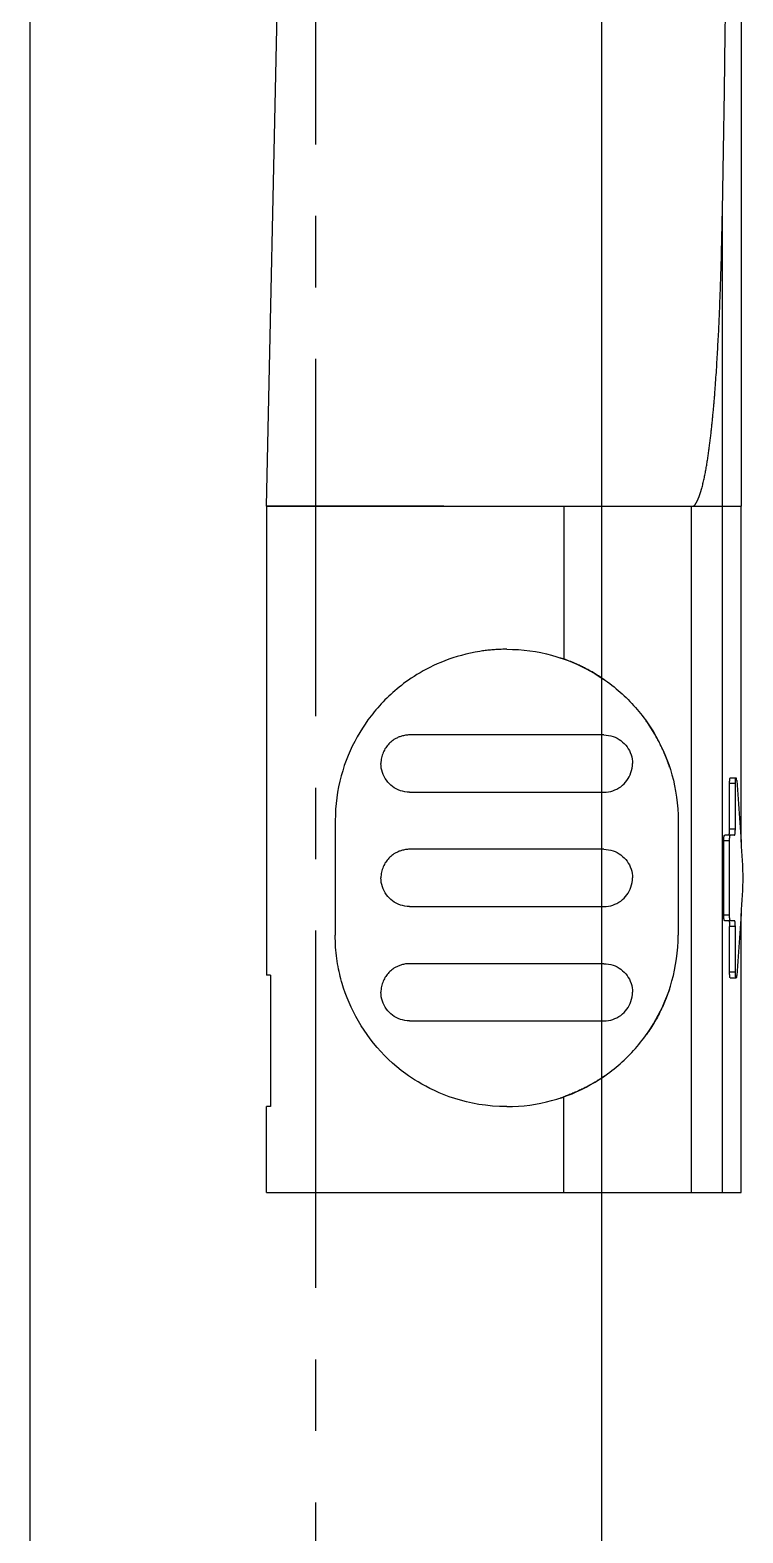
# Model space of a CAD drawing. Header units: inches. Extents: x 0 to 77285, y -118 to 40065.
# Drawn here: x 4543.14 to 4555.61, y 25428.77 to 25455.05 of the extents above; entities that cross this region are included whole.
import ezdxf

# ---------------------------------------------------------------- set-up
doc = ezdxf.new("R2010")
doc.units = ezdxf.units.IN
doc.header["$LTSCALE"] = 5
doc.header["$MEASUREMENT"] = 0
doc.linetypes.add('CENTER', pattern=[2, 1.25, -0.25, 0.25, -0.25])
doc.layers.add('11', color=1, linetype='CENTER')
doc.layers.add('55', color=5, linetype='Continuous')

# ---------------------------------------------------------------- blocks, each defined once
blk = doc.blocks.new('A$Ce3b21f13')
for p, q in [((2390, -42), (60, -42)), ((2390, -52), (60, -52))]:
    blk.add_line(p, q)
at = {"layer": '11'}
blk.add_line((2390, -47), (60, -47), dxfattribs=at)
blk = doc.blocks.new('A$C76fe3149')
for p, q in [((-85.504, -4.361), (-85.504, 3.939)), ((-81.654, 3.839), (-81.654, 3.738)), ((-81.654, 3.839), (-80.854, 3.839)), ((-80.854, 3.839), (-80.854, 3.738)), ((-80.754, 3.825), (-80.754, 3.652)), ((-80.654, 3.737), (-80.654, 3.636)), ((-80.654, 3.737), (-79.354, 3.737)), ((-79.354, 3.737), (-79.354, 3.636)), ((-79.254, 3.825), (-79.254, 3.652)), ((-79.154, 3.839), (-79.154, 3.738)), ((-79.154, 3.839), (-78.354, 3.839)), ((-78.354, 3.839), (-78.354, 3.738)), ((-73.504, 0.839), (-73.504, 3.942)), ((-52.004, 3.942), (-73.504, 3.942)), ((-73.504, 3.609), (-85.504, 3.609)), ((-73.504, 3.612), (-68.336, 3.612)), ((-73.504, 3.064), (-85.504, 3.064)), ((-79.004, 2.839), (-81.004, 2.839)), ((-82.295, 2.547), (-82.296, 2.547)), ((-77.712, 2.547), (-77.713, 2.547)), ((-82.504, -1.861), (-82.504, 1.539)), ((-81.504, 1.539), (-81.504, -1.861)), ((-80.504, -1.861), (-80.504, 1.539)), ((-79.504, 1.539), (-79.504, -1.861)), ((-78.504, -1.861), (-78.504, 1.539)), ((-77.504, 1.539), (-77.504, -1.861)), ((-85.504, 0.839), (-83.833, 0.839)), ((-83.833, 0.839), (-83.833, 0.839)), ((-73.504, 0.839), (-76.176, 0.839)), ((-76.176, 0.839), (-76.176, 0.839)), ((-73.504, -4.361), (-73.504, 0.839)), ((-73.504, -1.262), (-73.504, -4.361)), ((-79.004, -3.161), (-81.004, -3.161)), ((-73.504, -4.361), (-52.004, -3.898)), ((-85.504, -4.361), (-84.004, -4.361)), ((-84.004, -4.293), (-84.004, -4.361)), ((-81.704, -4.293), (-81.704, -4.361)), ((-73.504, -4.361), (-81.704, -4.361))]:
    blk.add_line(p, q)
for points in [[(-80.06, 3.97), (-80.142, 3.966), (-80.225, 3.962), (-80.308, 3.957), (-80.39, 3.953), (-80.473, 3.948), (-80.555, 3.943), (-80.638, 3.938), (-80.72, 3.933), (-80.803, 3.928), (-80.886, 3.922), (-80.968, 3.917), (-81.051, 3.911), (-81.133, 3.905), (-81.215, 3.9), (-81.298, 3.894), (-81.38, 3.887), (-81.463, 3.881), (-81.545, 3.875), (-81.627, 3.868), (-81.71, 3.862)], [(-79.949, 3.97), (-79.953, 3.97), (-79.958, 3.971), (-79.964, 3.971), (-79.969, 3.971), (-79.975, 3.971), (-79.98, 3.971), (-79.986, 3.971), (-79.992, 3.971), (-79.998, 3.971), (-80.004, 3.972), (-80.01, 3.971), (-80.016, 3.971), (-80.022, 3.971), (-80.028, 3.971), (-80.034, 3.971), (-80.039, 3.971), (-80.045, 3.971), (-80.05, 3.971), (-80.055, 3.97), (-80.06, 3.97)], [(-78.299, 3.862), (-78.381, 3.868), (-78.463, 3.875), (-78.546, 3.881), (-78.628, 3.887), (-78.71, 3.894), (-78.793, 3.9), (-78.875, 3.905), (-78.958, 3.911), (-79.04, 3.917), (-79.123, 3.922), (-79.205, 3.928), (-79.288, 3.933), (-79.37, 3.938), (-79.453, 3.943), (-79.535, 3.948), (-79.618, 3.953), (-79.701, 3.957), (-79.783, 3.962), (-79.866, 3.966), (-79.949, 3.97)], [(-85.504, 3.939), (-85.26, 3.939), (-85.017, 3.939), (-84.773, 3.939), (-84.529, 3.939), (-84.285, 3.939), (-84.041, 3.939), (-83.798, 3.939), (-83.554, 3.939), (-83.31, 3.939), (-83.066, 3.939), (-82.823, 3.939), (-82.579, 3.939), (-82.335, 3.939), (-82.091, 3.939), (-81.848, 3.939), (-81.604, 3.939), (-81.36, 3.939), (-81.116, 3.939), (-80.872, 3.939), (-80.629, 3.939)], [(-81.71, 3.862), (-81.713, 3.861), (-81.716, 3.861), (-81.719, 3.861), (-81.722, 3.86), (-81.725, 3.86), (-81.728, 3.86), (-81.731, 3.859), (-81.734, 3.859), (-81.737, 3.858), (-81.74, 3.858), (-81.742, 3.857), (-81.745, 3.857), (-81.747, 3.856), (-81.749, 3.855), (-81.75, 3.855), (-81.752, 3.854), (-81.753, 3.854), (-81.754, 3.853), (-81.754, 3.852), (-81.754, 3.851)], [(-81.75, 3.848), (-81.75, 3.848), (-81.751, 3.848), (-81.751, 3.848), (-81.751, 3.848), (-81.752, 3.849), (-81.752, 3.849), (-81.752, 3.849), (-81.753, 3.849), (-81.753, 3.849), (-81.753, 3.85), (-81.753, 3.85), (-81.754, 3.85), (-81.754, 3.85), (-81.754, 3.85), (-81.754, 3.85), (-81.754, 3.851), (-81.754, 3.851), (-81.754, 3.851), (-81.754, 3.851), (-81.754, 3.851)], [(-81.754, 3.751), (-81.754, 3.756), (-81.754, 3.761), (-81.754, 3.766), (-81.754, 3.771), (-81.754, 3.776), (-81.754, 3.781), (-81.754, 3.786), (-81.754, 3.791), (-81.754, 3.796), (-81.754, 3.801), (-81.754, 3.806), (-81.754, 3.811), (-81.754, 3.816), (-81.754, 3.821), (-81.754, 3.826), (-81.754, 3.831), (-81.754, 3.836), (-81.754, 3.841), (-81.754, 3.846), (-81.754, 3.851)], [(-81.75, 3.747), (-81.75, 3.748), (-81.751, 3.748), (-81.751, 3.748), (-81.751, 3.748), (-81.752, 3.748), (-81.752, 3.748), (-81.752, 3.748), (-81.752, 3.749), (-81.753, 3.749), (-81.753, 3.749), (-81.753, 3.749), (-81.753, 3.749), (-81.753, 3.749), (-81.754, 3.75), (-81.754, 3.75), (-81.754, 3.75), (-81.754, 3.75), (-81.754, 3.75), (-81.754, 3.75), (-81.754, 3.751), (-81.754, 3.751), (-81.754, 3.751), (-81.754, 3.751), (-81.754, 3.751), (-81.754, 3.751), (-81.754, 3.751), (-81.754, 3.751), (-81.754, 3.751), (-81.754, 3.751), (-81.754, 3.751), (-81.754, 3.751), (-81.754, 3.751), (-81.754, 3.751), (-81.754, 3.751), (-81.754, 3.751), (-81.754, 3.751), (-81.754, 3.751), (-81.754, 3.751), (-81.754, 3.751), (-81.754, 3.751)], [(-81.75, 3.848), (-81.748, 3.847), (-81.746, 3.846), (-81.743, 3.846), (-81.74, 3.845), (-81.737, 3.844), (-81.733, 3.844), (-81.729, 3.843), (-81.725, 3.842), (-81.72, 3.842), (-81.715, 3.841), (-81.71, 3.841), (-81.705, 3.84), (-81.699, 3.84), (-81.693, 3.84), (-81.687, 3.839), (-81.681, 3.839), (-81.675, 3.839), (-81.668, 3.839), (-81.661, 3.839), (-81.654, 3.839)], [(-81.75, 3.747), (-81.749, 3.747), (-81.748, 3.747), (-81.747, 3.746), (-81.746, 3.746), (-81.745, 3.746), (-81.744, 3.745), (-81.743, 3.745), (-81.741, 3.745), (-81.74, 3.745), (-81.739, 3.744), (-81.737, 3.744), (-81.736, 3.744), (-81.734, 3.743), (-81.732, 3.743), (-81.731, 3.743), (-81.729, 3.743), (-81.727, 3.742), (-81.725, 3.742), (-81.723, 3.742), (-81.721, 3.742), (-81.72, 3.741), (-81.718, 3.741), (-81.716, 3.741), (-81.714, 3.741), (-81.712, 3.741), (-81.71, 3.74), (-81.708, 3.74), (-81.706, 3.74), (-81.704, 3.74), (-81.702, 3.74), (-81.7, 3.74), (-81.698, 3.74), (-81.696, 3.739), (-81.694, 3.739), (-81.691, 3.739), (-81.689, 3.739), (-81.687, 3.739), (-81.685, 3.739), (-81.682, 3.739), (-81.68, 3.739), (-81.679, 3.739), (-81.678, 3.739), (-81.676, 3.739), (-81.675, 3.738), (-81.674, 3.738), (-81.672, 3.738), (-81.671, 3.738), (-81.67, 3.738), (-81.669, 3.738), (-81.667, 3.738), (-81.666, 3.738), (-81.665, 3.738), (-81.663, 3.738), (-81.662, 3.738), (-81.661, 3.738), (-81.659, 3.738), (-81.658, 3.738), (-81.657, 3.738), (-81.655, 3.738), (-81.654, 3.738)], [(-81.654, 3.738), (-81.614, 3.738), (-81.574, 3.738), (-81.534, 3.738), (-81.494, 3.738), (-81.454, 3.738), (-81.414, 3.738), (-81.374, 3.738), (-81.334, 3.738), (-81.294, 3.738), (-81.254, 3.738), (-81.214, 3.738), (-81.174, 3.738), (-81.134, 3.738), (-81.094, 3.738), (-81.054, 3.738), (-81.014, 3.738), (-80.974, 3.738), (-80.934, 3.738), (-80.894, 3.738), (-80.854, 3.738)], [(-80.854, 3.839), (-80.846, 3.839), (-80.838, 3.838), (-80.83, 3.838), (-80.822, 3.838), (-80.815, 3.838), (-80.808, 3.837), (-80.801, 3.837), (-80.795, 3.836), (-80.789, 3.835), (-80.783, 3.835), (-80.778, 3.834), (-80.773, 3.833), (-80.769, 3.832), (-80.765, 3.831), (-80.762, 3.831), (-80.759, 3.83), (-80.757, 3.829), (-80.755, 3.828), (-80.754, 3.827), (-80.754, 3.825)], [(-80.754, 3.725), (-80.754, 3.725), (-80.754, 3.726), (-80.754, 3.726), (-80.755, 3.726), (-80.755, 3.727), (-80.756, 3.727), (-80.756, 3.728), (-80.757, 3.728), (-80.757, 3.728), (-80.758, 3.729), (-80.759, 3.729), (-80.76, 3.729), (-80.76, 3.73), (-80.761, 3.73), (-80.762, 3.73), (-80.764, 3.731), (-80.765, 3.731), (-80.766, 3.731), (-80.767, 3.732), (-80.769, 3.732), (-80.77, 3.732), (-80.771, 3.732), (-80.773, 3.733), (-80.774, 3.733), (-80.776, 3.733), (-80.777, 3.733), (-80.779, 3.734), (-80.78, 3.734), (-80.782, 3.734), (-80.784, 3.734), (-80.785, 3.735), (-80.787, 3.735), (-80.789, 3.735), (-80.791, 3.735), (-80.793, 3.735), (-80.794, 3.736), (-80.796, 3.736), (-80.798, 3.736), (-80.8, 3.736), (-80.802, 3.736), (-80.805, 3.737), (-80.807, 3.737), (-80.809, 3.737), (-80.812, 3.737), (-80.814, 3.737), (-80.817, 3.737), (-80.819, 3.737), (-80.822, 3.738), (-80.825, 3.738), (-80.827, 3.738), (-80.83, 3.738), (-80.833, 3.738), (-80.835, 3.738), (-80.838, 3.738), (-80.841, 3.738), (-80.843, 3.738), (-80.846, 3.738), (-80.849, 3.738), (-80.851, 3.738), (-80.854, 3.738)], [(-80.754, 3.753), (-80.754, 3.752), (-80.753, 3.751), (-80.751, 3.749), (-80.749, 3.748), (-80.746, 3.747), (-80.743, 3.746), (-80.739, 3.745), (-80.735, 3.744), (-80.73, 3.743), (-80.725, 3.742), (-80.719, 3.741), (-80.713, 3.74), (-80.707, 3.74), (-80.7, 3.739), (-80.693, 3.739), (-80.686, 3.738), (-80.678, 3.738), (-80.671, 3.738), (-80.662, 3.737), (-80.654, 3.737)], [(-79.379, 3.939), (-79.086, 3.939), (-78.792, 3.939), (-78.498, 3.939), (-78.204, 3.939), (-77.911, 3.939), (-77.617, 3.939), (-77.323, 3.939), (-77.029, 3.939), (-76.736, 3.939), (-76.442, 3.939), (-76.148, 3.939), (-75.854, 3.939), (-75.56, 3.939), (-75.267, 3.939), (-74.973, 3.939), (-74.679, 3.939), (-74.385, 3.939), (-74.092, 3.939), (-73.798, 3.939), (-73.504, 3.939)], [(-79.354, 3.737), (-79.346, 3.737), (-79.338, 3.738), (-79.33, 3.738), (-79.323, 3.738), (-79.316, 3.739), (-79.309, 3.739), (-79.302, 3.74), (-79.295, 3.74), (-79.289, 3.741), (-79.284, 3.742), (-79.278, 3.743), (-79.274, 3.744), (-79.269, 3.745), (-79.265, 3.746), (-79.262, 3.747), (-79.259, 3.748), (-79.257, 3.749), (-79.255, 3.751), (-79.254, 3.752), (-79.254, 3.753)], [(-79.254, 3.825), (-79.254, 3.827), (-79.253, 3.828), (-79.251, 3.829), (-79.249, 3.83), (-79.246, 3.831), (-79.243, 3.832), (-79.239, 3.832), (-79.235, 3.833), (-79.23, 3.834), (-79.225, 3.835), (-79.219, 3.836), (-79.213, 3.836), (-79.206, 3.837), (-79.2, 3.837), (-79.193, 3.838), (-79.185, 3.838), (-79.178, 3.838), (-79.17, 3.838), (-79.162, 3.839), (-79.154, 3.839)], [(-79.254, 3.725), (-79.254, 3.725), (-79.254, 3.726), (-79.254, 3.726), (-79.254, 3.726), (-79.253, 3.727), (-79.253, 3.727), (-79.252, 3.728), (-79.252, 3.728), (-79.251, 3.728), (-79.25, 3.729), (-79.25, 3.729), (-79.249, 3.729), (-79.248, 3.73), (-79.247, 3.73), (-79.246, 3.73), (-79.245, 3.731), (-79.244, 3.731), (-79.242, 3.731), (-79.241, 3.732), (-79.24, 3.732), (-79.239, 3.732), (-79.237, 3.732), (-79.236, 3.733), (-79.235, 3.733), (-79.233, 3.733), (-79.232, 3.733), (-79.23, 3.734), (-79.228, 3.734), (-79.227, 3.734), (-79.225, 3.734), (-79.223, 3.735), (-79.222, 3.735), (-79.22, 3.735), (-79.218, 3.735), (-79.216, 3.735), (-79.214, 3.736), (-79.212, 3.736), (-79.21, 3.736), (-79.208, 3.736), (-79.206, 3.736), (-79.204, 3.737), (-79.202, 3.737), (-79.199, 3.737), (-79.197, 3.737), (-79.194, 3.737), (-79.192, 3.737), (-79.189, 3.737), (-79.187, 3.738), (-79.184, 3.738), (-79.181, 3.738), (-79.179, 3.738), (-79.176, 3.738), (-79.173, 3.738), (-79.17, 3.738), (-79.168, 3.738), (-79.165, 3.738), (-79.162, 3.738), (-79.16, 3.738), (-79.157, 3.738), (-79.154, 3.738)], [(-79.154, 3.738), (-79.114, 3.738), (-79.074, 3.738), (-79.034, 3.738), (-78.994, 3.738), (-78.954, 3.738), (-78.914, 3.738), (-78.874, 3.738), (-78.834, 3.738), (-78.794, 3.738), (-78.754, 3.738), (-78.714, 3.738), (-78.674, 3.738), (-78.634, 3.738), (-78.594, 3.738), (-78.554, 3.738), (-78.514, 3.738), (-78.474, 3.738), (-78.434, 3.738), (-78.394, 3.738), (-78.354, 3.738)], [(-78.354, 3.839), (-78.347, 3.839), (-78.34, 3.839), (-78.334, 3.839), (-78.327, 3.839), (-78.321, 3.839), (-78.315, 3.84), (-78.309, 3.84), (-78.304, 3.84), (-78.298, 3.841), (-78.293, 3.841), (-78.288, 3.842), (-78.284, 3.842), (-78.279, 3.843), (-78.275, 3.844), (-78.272, 3.844), (-78.268, 3.845), (-78.265, 3.846), (-78.263, 3.846), (-78.26, 3.847), (-78.258, 3.848)], [(-78.354, 3.738), (-78.351, 3.738), (-78.349, 3.738), (-78.346, 3.738), (-78.343, 3.738), (-78.341, 3.738), (-78.338, 3.738), (-78.335, 3.738), (-78.333, 3.739), (-78.33, 3.739), (-78.327, 3.739), (-78.325, 3.739), (-78.322, 3.739), (-78.32, 3.739), (-78.317, 3.739), (-78.315, 3.739), (-78.312, 3.739), (-78.31, 3.74), (-78.307, 3.74), (-78.305, 3.74), (-78.303, 3.74), (-78.301, 3.74), (-78.299, 3.74), (-78.297, 3.741), (-78.295, 3.741), (-78.293, 3.741), (-78.291, 3.741), (-78.289, 3.741), (-78.287, 3.742), (-78.286, 3.742), (-78.284, 3.742), (-78.282, 3.742), (-78.281, 3.742), (-78.279, 3.743), (-78.278, 3.743), (-78.276, 3.743), (-78.275, 3.743), (-78.273, 3.744), (-78.272, 3.744), (-78.27, 3.744), (-78.269, 3.744), (-78.268, 3.745), (-78.268, 3.745), (-78.267, 3.745), (-78.267, 3.745), (-78.266, 3.745), (-78.265, 3.745), (-78.265, 3.745), (-78.264, 3.746), (-78.264, 3.746), (-78.263, 3.746), (-78.262, 3.746), (-78.262, 3.746), (-78.261, 3.746), (-78.261, 3.746), (-78.261, 3.747), (-78.26, 3.747), (-78.26, 3.747), (-78.259, 3.747), (-78.259, 3.747), (-78.258, 3.747)], [(-78.299, 3.862), (-78.296, 3.861), (-78.292, 3.861), (-78.289, 3.861), (-78.286, 3.86), (-78.283, 3.86), (-78.28, 3.86), (-78.277, 3.859), (-78.274, 3.859), (-78.271, 3.858), (-78.269, 3.858), (-78.266, 3.857), (-78.264, 3.857), (-78.262, 3.856), (-78.26, 3.855), (-78.258, 3.855), (-78.257, 3.854), (-78.255, 3.854), (-78.255, 3.853), (-78.254, 3.852), (-78.254, 3.851)], [(-78.258, 3.848), (-78.258, 3.848), (-78.258, 3.848), (-78.257, 3.848), (-78.257, 3.848), (-78.256, 3.849), (-78.256, 3.849), (-78.256, 3.849), (-78.256, 3.849), (-78.255, 3.849), (-78.255, 3.85), (-78.255, 3.85), (-78.255, 3.85), (-78.254, 3.85), (-78.254, 3.85), (-78.254, 3.85), (-78.254, 3.851), (-78.254, 3.851), (-78.254, 3.851), (-78.254, 3.851), (-78.254, 3.851)], [(-78.258, 3.747), (-78.258, 3.748), (-78.258, 3.748), (-78.257, 3.748), (-78.257, 3.748), (-78.257, 3.748), (-78.256, 3.748), (-78.256, 3.749), (-78.256, 3.749), (-78.255, 3.749), (-78.255, 3.749), (-78.255, 3.749), (-78.255, 3.75), (-78.255, 3.75), (-78.255, 3.75), (-78.254, 3.75), (-78.254, 3.75), (-78.254, 3.751), (-78.254, 3.751), (-78.254, 3.751), (-78.254, 3.751)], [(-78.254, 3.751), (-78.254, 3.756), (-78.254, 3.761), (-78.254, 3.766), (-78.254, 3.771), (-78.254, 3.776), (-78.254, 3.781), (-78.254, 3.786), (-78.254, 3.791), (-78.254, 3.796), (-78.254, 3.801), (-78.254, 3.806), (-78.254, 3.811), (-78.254, 3.816), (-78.254, 3.821), (-78.254, 3.826), (-78.254, 3.831), (-78.254, 3.836), (-78.254, 3.841), (-78.254, 3.846), (-78.254, 3.851)], [(-68.336, 3.612), (-67.278, 3.63), (-66.243, 3.647), (-65.23, 3.663), (-64.241, 3.68), (-63.275, 3.696), (-62.334, 3.711), (-61.418, 3.726), (-60.527, 3.741), (-59.662, 3.755), (-58.823, 3.768), (-58.011, 3.781), (-57.227, 3.794), (-56.47, 3.806), (-55.743, 3.818), (-55.044, 3.829), (-54.375, 3.84), (-53.736, 3.85), (-53.127, 3.86), (-52.55, 3.869), (-52.004, 3.878)], [(-80.754, 3.652), (-80.754, 3.652), (-80.754, 3.651), (-80.754, 3.651), (-80.754, 3.65), (-80.753, 3.65), (-80.753, 3.65), (-80.752, 3.649), (-80.752, 3.649), (-80.751, 3.648), (-80.75, 3.648), (-80.75, 3.648), (-80.749, 3.647), (-80.748, 3.647), (-80.747, 3.646), (-80.746, 3.646), (-80.745, 3.646), (-80.744, 3.645), (-80.743, 3.645), (-80.741, 3.644), (-80.74, 3.644), (-80.739, 3.644), (-80.737, 3.643), (-80.736, 3.643), (-80.735, 3.643), (-80.733, 3.642), (-80.732, 3.642), (-80.73, 3.642), (-80.729, 3.642), (-80.727, 3.641), (-80.725, 3.641), (-80.724, 3.641), (-80.722, 3.64), (-80.72, 3.64), (-80.718, 3.64), (-80.716, 3.64), (-80.714, 3.64), (-80.713, 3.639), (-80.711, 3.639), (-80.709, 3.639), (-80.707, 3.639), (-80.704, 3.638), (-80.702, 3.638), (-80.699, 3.638), (-80.697, 3.638), (-80.694, 3.638), (-80.692, 3.637), (-80.689, 3.637), (-80.687, 3.637), (-80.684, 3.637), (-80.681, 3.637), (-80.679, 3.637), (-80.676, 3.637), (-80.673, 3.637), (-80.671, 3.636), (-80.668, 3.636), (-80.665, 3.636), (-80.662, 3.636), (-80.66, 3.636), (-80.657, 3.636), (-80.654, 3.636)], [(-80.654, 3.636), (-80.589, 3.636), (-80.524, 3.636), (-80.459, 3.636), (-80.394, 3.636), (-80.329, 3.636), (-80.264, 3.636), (-80.199, 3.636), (-80.134, 3.636), (-80.069, 3.636), (-80.004, 3.636), (-79.939, 3.636), (-79.874, 3.636), (-79.809, 3.636), (-79.744, 3.636), (-79.679, 3.636), (-79.614, 3.636), (-79.549, 3.636), (-79.484, 3.636), (-79.419, 3.636), (-79.354, 3.636)], [(-79.354, 3.636), (-79.351, 3.636), (-79.349, 3.636), (-79.346, 3.636), (-79.343, 3.636), (-79.341, 3.636), (-79.338, 3.636), (-79.335, 3.637), (-79.333, 3.637), (-79.33, 3.637), (-79.327, 3.637), (-79.325, 3.637), (-79.322, 3.637), (-79.319, 3.637), (-79.317, 3.637), (-79.314, 3.638), (-79.312, 3.638), (-79.309, 3.638), (-79.307, 3.638), (-79.305, 3.638), (-79.302, 3.639), (-79.3, 3.639), (-79.298, 3.639), (-79.296, 3.639), (-79.294, 3.639), (-79.293, 3.64), (-79.291, 3.64), (-79.289, 3.64), (-79.287, 3.64), (-79.285, 3.641), (-79.284, 3.641), (-79.282, 3.641), (-79.28, 3.641), (-79.279, 3.642), (-79.277, 3.642), (-79.276, 3.642), (-79.274, 3.643), (-79.273, 3.643), (-79.271, 3.643), (-79.27, 3.644), (-79.269, 3.644), (-79.267, 3.644), (-79.266, 3.645), (-79.265, 3.645), (-79.264, 3.645), (-79.263, 3.646), (-79.261, 3.646), (-79.26, 3.647), (-79.26, 3.647), (-79.259, 3.647), (-79.258, 3.648), (-79.257, 3.648), (-79.257, 3.649), (-79.256, 3.649), (-79.256, 3.65), (-79.255, 3.65), (-79.255, 3.65), (-79.254, 3.651), (-79.254, 3.651), (-79.254, 3.652), (-79.254, 3.652)], [(-73.504, 3.108), (-73.501, 3.111), (-73.499, 3.114), (-73.496, 3.117), (-73.493, 3.12), (-73.49, 3.123), (-73.486, 3.125), (-73.483, 3.128), (-73.48, 3.131), (-73.477, 3.133), (-73.473, 3.136), (-73.47, 3.138), (-73.466, 3.14), (-73.463, 3.143), (-73.46, 3.145), (-73.456, 3.147), (-73.452, 3.15), (-73.449, 3.152), (-73.445, 3.154), (-73.442, 3.156), (-73.438, 3.158), (-73.434, 3.16), (-73.43, 3.162), (-73.426, 3.164), (-73.423, 3.166), (-73.419, 3.168), (-73.415, 3.17), (-73.411, 3.172), (-73.407, 3.174), (-73.403, 3.176), (-73.399, 3.178), (-73.395, 3.18), (-73.391, 3.182), (-73.387, 3.184), (-73.383, 3.185), (-73.379, 3.187), (-73.375, 3.189), (-73.37, 3.191), (-73.366, 3.192), (-73.362, 3.194), (-73.358, 3.196), (-73.354, 3.197), (-73.35, 3.199), (-73.346, 3.2), (-73.342, 3.202), (-73.338, 3.204), (-73.334, 3.205), (-73.329, 3.207), (-73.325, 3.208), (-73.321, 3.21), (-73.317, 3.211), (-73.313, 3.213), (-73.309, 3.214), (-73.305, 3.216), (-73.3, 3.217), (-73.296, 3.218), (-73.292, 3.22), (-73.288, 3.221), (-73.284, 3.223), (-73.28, 3.224), (-73.275, 3.225), (-73.271, 3.227), (-73.267, 3.228), (-73.263, 3.229), (-73.259, 3.231), (-73.255, 3.232), (-73.251, 3.233), (-73.247, 3.234), (-73.242, 3.236), (-73.238, 3.237), (-73.234, 3.238), (-73.23, 3.239), (-73.226, 3.241), (-73.222, 3.242), (-73.217, 3.243), (-73.213, 3.244), (-73.209, 3.245), (-73.205, 3.247), (-73.201, 3.248), (-73.197, 3.249), (-73.192, 3.25), (-73.171, 3.256), (-73.15, 3.261), (-73.129, 3.267), (-73.107, 3.272), (-73.086, 3.277), (-73.065, 3.282), (-73.043, 3.287), (-73.021, 3.292), (-73, 3.296), (-72.978, 3.301), (-72.957, 3.305), (-72.935, 3.309), (-72.913, 3.314), (-72.892, 3.318), (-72.87, 3.322), (-72.848, 3.326), (-72.826, 3.329), (-72.804, 3.333), (-72.783, 3.337), (-72.761, 3.341), (-72.739, 3.344), (-72.717, 3.348), (-72.695, 3.351), (-72.673, 3.355), (-72.651, 3.358), (-72.629, 3.361), (-72.607, 3.364), (-72.585, 3.368), (-72.563, 3.371), (-72.541, 3.374), (-72.519, 3.377), (-72.497, 3.38), (-72.475, 3.383), (-72.453, 3.386), (-72.43, 3.389), (-72.408, 3.392), (-72.386, 3.394), (-72.364, 3.397), (-72.342, 3.4), (-72.32, 3.403), (-72.298, 3.405), (-72.276, 3.408), (-72.253, 3.41), (-72.231, 3.413), (-72.209, 3.415), (-72.187, 3.418), (-72.165, 3.42), (-72.142, 3.423), (-72.12, 3.425), (-72.098, 3.428), (-72.076, 3.43), (-72.054, 3.432), (-72.031, 3.434), (-72.009, 3.437), (-71.987, 3.439), (-71.965, 3.441), (-71.943, 3.443), (-71.92, 3.445), (-71.898, 3.447), (-71.876, 3.45), (-71.854, 3.452), (-71.831, 3.454), (-71.809, 3.456), (-71.787, 3.458), (-71.765, 3.46), (-71.742, 3.462), (-71.72, 3.464), (-71.698, 3.466), (-71.675, 3.467), (-71.653, 3.469), (-71.631, 3.471), (-71.609, 3.473), (-71.586, 3.475), (-71.564, 3.477), (-71.542, 3.478), (-71.519, 3.48), (-71.497, 3.482), (-71.475, 3.484), (-71.452, 3.485), (-71.43, 3.487), (-71.386, 3.49), (-71.341, 3.494), (-71.296, 3.497), (-71.252, 3.5), (-71.207, 3.503), (-71.162, 3.506), (-71.118, 3.509), (-71.073, 3.512), (-71.028, 3.515), (-70.984, 3.517), (-70.939, 3.52), (-70.894, 3.523), (-70.85, 3.525), (-70.805, 3.528), (-70.76, 3.531), (-70.715, 3.533), (-70.671, 3.535), (-70.626, 3.538), (-70.581, 3.54), (-70.537, 3.542), (-70.492, 3.545), (-70.447, 3.547), (-70.402, 3.549), (-70.358, 3.551), (-70.313, 3.553), (-70.268, 3.555), (-70.223, 3.557), (-70.178, 3.559), (-70.134, 3.561), (-70.089, 3.563), (-70.044, 3.565), (-69.999, 3.567), (-69.955, 3.568), (-69.91, 3.57), (-69.865, 3.572), (-69.82, 3.574), (-69.775, 3.575), (-69.73, 3.577), (-69.686, 3.578), (-69.641, 3.58), (-69.596, 3.581), (-69.551, 3.583), (-69.506, 3.584), (-69.462, 3.586), (-69.417, 3.587), (-69.372, 3.588), (-69.327, 3.59), (-69.282, 3.591), (-69.237, 3.592), (-69.193, 3.594), (-69.148, 3.595), (-69.103, 3.596), (-69.058, 3.597), (-69.013, 3.598), (-68.968, 3.599), (-68.923, 3.6), (-68.879, 3.601), (-68.834, 3.602), (-68.789, 3.603), (-68.744, 3.604), (-68.724, 3.605), (-68.703, 3.605), (-68.683, 3.606), (-68.662, 3.606), (-68.642, 3.607), (-68.622, 3.607), (-68.601, 3.607), (-68.581, 3.608), (-68.56, 3.608), (-68.54, 3.609), (-68.52, 3.609), (-68.499, 3.609), (-68.479, 3.61), (-68.458, 3.61), (-68.438, 3.61), (-68.418, 3.611), (-68.397, 3.611), (-68.377, 3.611), (-68.356, 3.612), (-68.336, 3.612)], [(-84.004, -0.161), (-84.002, -0.058), (-83.997, 0.044), (-83.989, 0.144), (-83.977, 0.243), (-83.962, 0.341), (-83.944, 0.437), (-83.923, 0.532), (-83.899, 0.625), (-83.873, 0.717), (-83.844, 0.806), (-83.812, 0.894), (-83.778, 0.981), (-83.742, 1.065), (-83.703, 1.148), (-83.663, 1.229), (-83.62, 1.307), (-83.575, 1.384), (-83.529, 1.459), (-83.481, 1.532), (-83.431, 1.602), (-83.403, 1.64), (-83.374, 1.678), (-83.345, 1.716), (-83.315, 1.752), (-83.284, 1.789), (-83.253, 1.824), (-83.222, 1.859), (-83.19, 1.894), (-83.157, 1.928), (-83.124, 1.962), (-83.09, 1.995), (-83.056, 2.027), (-83.022, 2.059), (-82.987, 2.09), (-82.951, 2.121), (-82.915, 2.151), (-82.879, 2.181), (-82.842, 2.21), (-82.805, 2.238), (-82.767, 2.266), (-82.7, 2.314), (-82.63, 2.36), (-82.558, 2.405), (-82.483, 2.449), (-82.406, 2.491), (-82.327, 2.531), (-82.245, 2.57), (-82.162, 2.606), (-82.076, 2.641), (-81.988, 2.673), (-81.898, 2.703), (-81.806, 2.73), (-81.713, 2.754), (-81.617, 2.776), (-81.519, 2.794), (-81.42, 2.81), (-81.318, 2.822), (-81.215, 2.831), (-81.111, 2.837), (-81.004, 2.839)], [(-81.944, 2.688), (-81.953, 2.685), (-81.962, 2.682), (-81.971, 2.679), (-81.98, 2.676), (-81.989, 2.673), (-81.998, 2.67), (-82.007, 2.666), (-82.015, 2.663), (-82.024, 2.66), (-82.033, 2.657), (-82.042, 2.654), (-82.051, 2.65), (-82.06, 2.647), (-82.069, 2.644), (-82.077, 2.64), (-82.086, 2.637), (-82.095, 2.634), (-82.104, 2.63), (-82.112, 2.627), (-82.121, 2.623), (-82.151, 2.611), (-82.18, 2.599), (-82.209, 2.586), (-82.238, 2.573), (-82.267, 2.56), (-82.296, 2.546), (-82.325, 2.532), (-82.354, 2.518), (-82.382, 2.504), (-82.41, 2.489), (-82.438, 2.474), (-82.466, 2.458), (-82.494, 2.443), (-82.521, 2.427), (-82.549, 2.411), (-82.576, 2.394), (-82.603, 2.377), (-82.63, 2.36), (-82.656, 2.343), (-82.683, 2.325), (-82.686, 2.323), (-82.689, 2.321), (-82.692, 2.319), (-82.696, 2.317), (-82.699, 2.314), (-82.702, 2.312), (-82.705, 2.31), (-82.708, 2.308), (-82.711, 2.306), (-82.714, 2.304), (-82.718, 2.301), (-82.721, 2.299), (-82.724, 2.297), (-82.727, 2.295), (-82.73, 2.293), (-82.733, 2.29), (-82.736, 2.288), (-82.739, 2.286), (-82.743, 2.284), (-82.746, 2.282)], [(-76.004, -0.161), (-76.006, -0.058), (-76.011, 0.044), (-76.02, 0.144), (-76.031, 0.243), (-76.046, 0.341), (-76.064, 0.437), (-76.085, 0.532), (-76.109, 0.625), (-76.135, 0.717), (-76.164, 0.806), (-76.196, 0.894), (-76.23, 0.981), (-76.266, 1.065), (-76.305, 1.148), (-76.346, 1.229), (-76.388, 1.307), (-76.433, 1.384), (-76.479, 1.459), (-76.527, 1.532), (-76.577, 1.602), (-76.605, 1.64), (-76.634, 1.678), (-76.664, 1.716), (-76.694, 1.752), (-76.724, 1.789), (-76.755, 1.824), (-76.787, 1.859), (-76.819, 1.894), (-76.851, 1.928), (-76.884, 1.962), (-76.918, 1.995), (-76.952, 2.027), (-76.986, 2.059), (-77.021, 2.09), (-77.057, 2.121), (-77.093, 2.151), (-77.129, 2.181), (-77.166, 2.21), (-77.203, 2.238), (-77.241, 2.266), (-77.308, 2.314), (-77.378, 2.36), (-77.451, 2.405), (-77.525, 2.449), (-77.602, 2.491), (-77.681, 2.531), (-77.763, 2.57), (-77.847, 2.606), (-77.932, 2.641), (-78.02, 2.673), (-78.11, 2.703), (-78.202, 2.73), (-78.296, 2.754), (-78.391, 2.776), (-78.489, 2.794), (-78.589, 2.81), (-78.69, 2.822), (-78.793, 2.831), (-78.898, 2.837), (-79.004, 2.839)], [(-78.068, 2.689), (-78.063, 2.687), (-78.057, 2.685), (-78.051, 2.683), (-78.045, 2.681), (-78.04, 2.68), (-78.034, 2.678), (-78.028, 2.676), (-78.022, 2.674), (-78.017, 2.672), (-78.011, 2.67), (-78.005, 2.668), (-78, 2.666), (-77.994, 2.664), (-77.988, 2.662), (-77.982, 2.659), (-77.977, 2.657), (-77.971, 2.655), (-77.965, 2.653), (-77.96, 2.651), (-77.954, 2.649), (-77.934, 2.642), (-77.915, 2.634), (-77.895, 2.626), (-77.875, 2.618), (-77.856, 2.61), (-77.836, 2.602), (-77.817, 2.594), (-77.797, 2.585), (-77.778, 2.577), (-77.759, 2.568), (-77.739, 2.559), (-77.72, 2.55), (-77.701, 2.541), (-77.682, 2.532), (-77.663, 2.523), (-77.644, 2.513), (-77.626, 2.503), (-77.607, 2.494), (-77.588, 2.484), (-77.57, 2.474), (-77.554, 2.465), (-77.537, 2.456), (-77.521, 2.447), (-77.505, 2.438), (-77.489, 2.428), (-77.473, 2.419), (-77.457, 2.409), (-77.442, 2.4), (-77.426, 2.39), (-77.41, 2.38), (-77.394, 2.37), (-77.379, 2.36), (-77.363, 2.35), (-77.348, 2.34), (-77.333, 2.33), (-77.317, 2.32), (-77.302, 2.309), (-77.287, 2.299), (-77.272, 2.288), (-77.257, 2.277)], [(-82.504, 1.539), (-82.502, 1.58), (-82.498, 1.62), (-82.49, 1.659), (-82.479, 1.696), (-82.465, 1.733), (-82.449, 1.768), (-82.429, 1.802), (-82.408, 1.834), (-82.384, 1.864), (-82.358, 1.892), (-82.33, 1.918), (-82.3, 1.942), (-82.268, 1.964), (-82.234, 1.983), (-82.199, 1.999), (-82.163, 2.013), (-82.125, 2.024), (-82.086, 2.032), (-82.045, 2.037), (-82.004, 2.039)], [(-81.504, 1.539), (-81.506, 1.581), (-81.511, 1.621), (-81.519, 1.661), (-81.53, 1.699), (-81.544, 1.736), (-81.561, 1.771), (-81.581, 1.805), (-81.602, 1.837), (-81.627, 1.867), (-81.653, 1.894), (-81.681, 1.92), (-81.712, 1.944), (-81.744, 1.965), (-81.777, 1.984), (-81.812, 2), (-81.849, 2.014), (-81.886, 2.025), (-81.925, 2.032), (-81.964, 2.037), (-82.004, 2.039)], [(-80.504, 1.539), (-80.502, 1.58), (-80.498, 1.62), (-80.49, 1.659), (-80.479, 1.696), (-80.465, 1.733), (-80.449, 1.768), (-80.429, 1.802), (-80.408, 1.834), (-80.384, 1.864), (-80.358, 1.892), (-80.33, 1.918), (-80.3, 1.942), (-80.268, 1.964), (-80.234, 1.983), (-80.199, 1.999), (-80.163, 2.013), (-80.125, 2.024), (-80.086, 2.032), (-80.045, 2.037), (-80.004, 2.039)], [(-79.504, 1.539), (-79.506, 1.581), (-79.511, 1.621), (-79.519, 1.661), (-79.53, 1.699), (-79.544, 1.736), (-79.561, 1.771), (-79.581, 1.805), (-79.602, 1.837), (-79.627, 1.867), (-79.653, 1.894), (-79.681, 1.92), (-79.712, 1.944), (-79.744, 1.965), (-79.777, 1.984), (-79.812, 2), (-79.849, 2.014), (-79.886, 2.025), (-79.925, 2.032), (-79.964, 2.037), (-80.004, 2.039)], [(-78.504, 1.539), (-78.502, 1.58), (-78.498, 1.62), (-78.49, 1.659), (-78.479, 1.696), (-78.465, 1.733), (-78.449, 1.768), (-78.429, 1.802), (-78.408, 1.834), (-78.384, 1.864), (-78.358, 1.892), (-78.33, 1.918), (-78.3, 1.942), (-78.268, 1.964), (-78.234, 1.983), (-78.199, 1.999), (-78.163, 2.013), (-78.125, 2.024), (-78.086, 2.032), (-78.045, 2.037), (-78.004, 2.039)], [(-77.504, 1.539), (-77.506, 1.581), (-77.511, 1.621), (-77.519, 1.661), (-77.53, 1.699), (-77.544, 1.736), (-77.561, 1.771), (-77.581, 1.805), (-77.602, 1.837), (-77.627, 1.867), (-77.653, 1.894), (-77.681, 1.92), (-77.712, 1.944), (-77.744, 1.965), (-77.777, 1.984), (-77.812, 2), (-77.849, 2.014), (-77.886, 2.025), (-77.925, 2.032), (-77.964, 2.037), (-78.004, 2.039)], [(-83.468, 1.551), (-83.472, 1.544), (-83.477, 1.538), (-83.481, 1.531), (-83.486, 1.524), (-83.491, 1.517), (-83.495, 1.511), (-83.5, 1.504), (-83.504, 1.497), (-83.509, 1.49), (-83.513, 1.483), (-83.518, 1.477), (-83.522, 1.47), (-83.527, 1.463), (-83.531, 1.456), (-83.535, 1.449), (-83.54, 1.442), (-83.544, 1.435), (-83.548, 1.428), (-83.553, 1.421), (-83.557, 1.415), (-83.563, 1.405), (-83.568, 1.396), (-83.574, 1.387), (-83.579, 1.378), (-83.585, 1.369), (-83.59, 1.36), (-83.595, 1.351), (-83.601, 1.342), (-83.606, 1.332), (-83.611, 1.323), (-83.616, 1.314), (-83.622, 1.305), (-83.627, 1.295), (-83.632, 1.286), (-83.637, 1.277), (-83.642, 1.267), (-83.647, 1.258), (-83.652, 1.248), (-83.657, 1.239), (-83.662, 1.23), (-83.672, 1.211), (-83.682, 1.192), (-83.691, 1.173), (-83.701, 1.154), (-83.71, 1.134), (-83.719, 1.115), (-83.728, 1.096), (-83.737, 1.076), (-83.746, 1.057), (-83.754, 1.037), (-83.763, 1.018), (-83.771, 0.998), (-83.779, 0.978), (-83.787, 0.959), (-83.795, 0.939), (-83.803, 0.919), (-83.811, 0.899), (-83.818, 0.879), (-83.825, 0.859), (-83.833, 0.839)], [(-76.55, 1.564), (-76.547, 1.559), (-76.544, 1.555), (-76.541, 1.551), (-76.538, 1.547), (-76.535, 1.542), (-76.532, 1.538), (-76.529, 1.534), (-76.526, 1.53), (-76.523, 1.525), (-76.52, 1.521), (-76.517, 1.517), (-76.514, 1.513), (-76.512, 1.508), (-76.509, 1.504), (-76.506, 1.5), (-76.503, 1.495), (-76.5, 1.491), (-76.497, 1.487), (-76.494, 1.482), (-76.492, 1.478), (-76.48, 1.46), (-76.469, 1.442), (-76.457, 1.424), (-76.446, 1.406), (-76.435, 1.388), (-76.424, 1.369), (-76.413, 1.351), (-76.402, 1.332), (-76.392, 1.314), (-76.381, 1.295), (-76.371, 1.276), (-76.361, 1.257), (-76.351, 1.238), (-76.341, 1.219), (-76.331, 1.2), (-76.321, 1.181), (-76.312, 1.162), (-76.302, 1.142), (-76.293, 1.123), (-76.284, 1.104), (-76.278, 1.091), (-76.272, 1.078), (-76.266, 1.065), (-76.26, 1.052), (-76.254, 1.038), (-76.249, 1.025), (-76.243, 1.012), (-76.238, 0.999), (-76.232, 0.986), (-76.227, 0.973), (-76.221, 0.959), (-76.216, 0.946), (-76.211, 0.933), (-76.205, 0.919), (-76.2, 0.906), (-76.195, 0.893), (-76.19, 0.879), (-76.185, 0.866), (-76.18, 0.852), (-76.176, 0.839)], [(-83.857, 0.766), (-83.857, 0.766), (-83.857, 0.766), (-83.857, 0.767), (-83.857, 0.767), (-83.857, 0.767), (-83.857, 0.768), (-83.857, 0.768), (-83.857, 0.768), (-83.856, 0.768), (-83.856, 0.769), (-83.856, 0.769), (-83.856, 0.769), (-83.856, 0.769), (-83.856, 0.77), (-83.856, 0.77), (-83.856, 0.77), (-83.856, 0.77), (-83.856, 0.771), (-83.856, 0.771), (-83.856, 0.771), (-83.854, 0.775), (-83.853, 0.778), (-83.852, 0.781), (-83.851, 0.785), (-83.85, 0.788), (-83.849, 0.792), (-83.848, 0.795), (-83.847, 0.798), (-83.845, 0.802), (-83.844, 0.805), (-83.843, 0.808), (-83.842, 0.812), (-83.841, 0.815), (-83.84, 0.819), (-83.838, 0.822), (-83.837, 0.825), (-83.836, 0.829), (-83.835, 0.832), (-83.834, 0.835), (-83.833, 0.839)], [(-76.151, 0.766), (-76.152, 0.77), (-76.153, 0.773), (-76.155, 0.777), (-76.156, 0.781), (-76.157, 0.784), (-76.158, 0.788), (-76.159, 0.791), (-76.161, 0.795), (-76.162, 0.799), (-76.163, 0.802), (-76.164, 0.806), (-76.166, 0.81), (-76.167, 0.813), (-76.168, 0.817), (-76.169, 0.821), (-76.171, 0.824), (-76.172, 0.828), (-76.173, 0.832), (-76.174, 0.835), (-76.176, 0.839)], [(-84.004, -0.161), (-84.001, -0.288), (-83.994, -0.412), (-83.981, -0.531), (-83.965, -0.647), (-83.944, -0.759), (-83.92, -0.867), (-83.893, -0.97), (-83.863, -1.07), (-83.831, -1.166), (-83.797, -1.257), (-83.761, -1.344), (-83.724, -1.426), (-83.686, -1.505), (-83.648, -1.578), (-83.61, -1.648), (-83.572, -1.712), (-83.535, -1.772), (-83.498, -1.828), (-83.464, -1.879), (-83.431, -1.925), (-83.371, -2.005), (-83.309, -2.082), (-83.244, -2.157), (-83.178, -2.229), (-83.11, -2.298), (-83.04, -2.365), (-82.969, -2.428), (-82.896, -2.49), (-82.821, -2.548), (-82.745, -2.604), (-82.668, -2.657), (-82.59, -2.708), (-82.511, -2.755), (-82.43, -2.8), (-82.349, -2.843), (-82.267, -2.883), (-82.184, -2.92), (-82.1, -2.954), (-82.016, -2.985), (-81.931, -3.014), (-81.893, -3.027), (-81.853, -3.039), (-81.813, -3.05), (-81.772, -3.061), (-81.73, -3.072), (-81.687, -3.082), (-81.643, -3.092), (-81.599, -3.102), (-81.553, -3.111), (-81.507, -3.119), (-81.46, -3.126), (-81.412, -3.133), (-81.364, -3.14), (-81.315, -3.145), (-81.265, -3.15), (-81.214, -3.154), (-81.163, -3.157), (-81.11, -3.159), (-81.058, -3.161), (-81.004, -3.161)], [(-76.004, -0.161), (-76.004, -0.185), (-76.005, -0.209), (-76.005, -0.232), (-76.006, -0.256), (-76.006, -0.28), (-76.008, -0.303), (-76.009, -0.327), (-76.01, -0.351), (-76.012, -0.374), (-76.013, -0.398), (-76.015, -0.421), (-76.018, -0.445), (-76.02, -0.468), (-76.022, -0.491), (-76.025, -0.515), (-76.028, -0.538), (-76.031, -0.561), (-76.034, -0.584), (-76.038, -0.607), (-76.041, -0.63), (-76.056, -0.714), (-76.072, -0.796), (-76.09, -0.875), (-76.111, -0.953), (-76.132, -1.029), (-76.156, -1.103), (-76.18, -1.175), (-76.207, -1.244), (-76.234, -1.312), (-76.262, -1.378), (-76.291, -1.442), (-76.322, -1.504), (-76.352, -1.564), (-76.384, -1.621), (-76.415, -1.677), (-76.448, -1.731), (-76.48, -1.782), (-76.512, -1.832), (-76.545, -1.879), (-76.577, -1.925), (-76.606, -1.964), (-76.636, -2.003), (-76.667, -2.042), (-76.698, -2.079), (-76.729, -2.116), (-76.761, -2.153), (-76.793, -2.188), (-76.825, -2.223), (-76.858, -2.257), (-76.891, -2.291), (-76.925, -2.324), (-76.959, -2.356), (-76.993, -2.387), (-77.028, -2.418), (-77.063, -2.448), (-77.098, -2.478), (-77.133, -2.506), (-77.169, -2.534), (-77.205, -2.562), (-77.241, -2.588), (-77.312, -2.638), (-77.385, -2.687), (-77.46, -2.733), (-77.537, -2.778), (-77.616, -2.821), (-77.697, -2.862), (-77.78, -2.9), (-77.865, -2.936), (-77.951, -2.97), (-78.04, -3.002), (-78.129, -3.031), (-78.221, -3.057), (-78.314, -3.081), (-78.408, -3.102), (-78.504, -3.119), (-78.601, -3.134), (-78.7, -3.146), (-78.8, -3.154), (-78.902, -3.159), (-79.004, -3.161)], [(-82.504, -1.861), (-82.502, -1.903), (-82.497, -1.944), (-82.489, -1.984), (-82.478, -2.022), (-82.464, -2.059), (-82.447, -2.094), (-82.428, -2.128), (-82.406, -2.159), (-82.382, -2.189), (-82.355, -2.217), (-82.327, -2.243), (-82.297, -2.267), (-82.265, -2.288), (-82.231, -2.307), (-82.196, -2.323), (-82.16, -2.336), (-82.122, -2.347), (-82.084, -2.355), (-82.044, -2.36), (-82.004, -2.361)], [(-81.504, -1.861), (-81.504, -1.88), (-81.505, -1.898), (-81.507, -1.916), (-81.509, -1.934), (-81.512, -1.951), (-81.516, -1.968), (-81.519, -1.984), (-81.524, -2), (-81.529, -2.015), (-81.534, -2.03), (-81.539, -2.045), (-81.545, -2.059), (-81.551, -2.073), (-81.558, -2.086), (-81.564, -2.099), (-81.571, -2.111), (-81.578, -2.123), (-81.585, -2.134), (-81.592, -2.145), (-81.6, -2.155), (-81.613, -2.172), (-81.627, -2.189), (-81.642, -2.206), (-81.658, -2.222), (-81.674, -2.237), (-81.692, -2.251), (-81.71, -2.265), (-81.729, -2.278), (-81.748, -2.291), (-81.768, -2.302), (-81.789, -2.313), (-81.811, -2.323), (-81.833, -2.331), (-81.856, -2.339), (-81.879, -2.346), (-81.903, -2.351), (-81.928, -2.355), (-81.953, -2.359), (-81.978, -2.361), (-82.004, -2.361)], [(-80.504, -1.861), (-80.502, -1.903), (-80.497, -1.944), (-80.489, -1.984), (-80.478, -2.022), (-80.464, -2.059), (-80.447, -2.094), (-80.428, -2.128), (-80.406, -2.159), (-80.382, -2.189), (-80.355, -2.217), (-80.327, -2.243), (-80.297, -2.267), (-80.265, -2.288), (-80.231, -2.307), (-80.196, -2.323), (-80.16, -2.336), (-80.122, -2.347), (-80.084, -2.355), (-80.044, -2.36), (-80.004, -2.361)], [(-79.504, -1.861), (-79.504, -1.88), (-79.505, -1.898), (-79.507, -1.916), (-79.509, -1.934), (-79.512, -1.951), (-79.516, -1.968), (-79.519, -1.984), (-79.524, -2), (-79.529, -2.015), (-79.534, -2.03), (-79.539, -2.045), (-79.545, -2.059), (-79.551, -2.073), (-79.558, -2.086), (-79.564, -2.099), (-79.571, -2.111), (-79.578, -2.123), (-79.585, -2.134), (-79.592, -2.145), (-79.6, -2.155), (-79.613, -2.172), (-79.627, -2.189), (-79.642, -2.206), (-79.658, -2.222), (-79.674, -2.237), (-79.692, -2.251), (-79.71, -2.265), (-79.729, -2.278), (-79.748, -2.291), (-79.768, -2.302), (-79.789, -2.313), (-79.811, -2.323), (-79.833, -2.331), (-79.856, -2.339), (-79.879, -2.346), (-79.903, -2.351), (-79.928, -2.355), (-79.953, -2.359), (-79.978, -2.361), (-80.004, -2.361)], [(-78.504, -1.861), (-78.502, -1.903), (-78.497, -1.944), (-78.489, -1.984), (-78.478, -2.022), (-78.464, -2.059), (-78.447, -2.094), (-78.428, -2.128), (-78.406, -2.159), (-78.382, -2.189), (-78.355, -2.217), (-78.327, -2.243), (-78.297, -2.267), (-78.265, -2.288), (-78.231, -2.307), (-78.196, -2.323), (-78.16, -2.336), (-78.122, -2.347), (-78.084, -2.355), (-78.044, -2.36), (-78.004, -2.361)], [(-77.504, -1.861), (-77.504, -1.88), (-77.505, -1.898), (-77.507, -1.916), (-77.509, -1.934), (-77.512, -1.951), (-77.516, -1.968), (-77.519, -1.984), (-77.524, -2), (-77.529, -2.015), (-77.534, -2.03), (-77.539, -2.045), (-77.545, -2.059), (-77.551, -2.073), (-77.558, -2.086), (-77.564, -2.099), (-77.571, -2.111), (-77.578, -2.123), (-77.585, -2.134), (-77.592, -2.145), (-77.6, -2.155), (-77.613, -2.172), (-77.627, -2.189), (-77.642, -2.206), (-77.658, -2.222), (-77.674, -2.237), (-77.692, -2.251), (-77.71, -2.265), (-77.729, -2.278), (-77.748, -2.291), (-77.768, -2.302), (-77.789, -2.313), (-77.811, -2.323), (-77.833, -2.331), (-77.856, -2.339), (-77.879, -2.346), (-77.903, -2.351), (-77.928, -2.355), (-77.953, -2.359), (-77.978, -2.361), (-78.004, -2.361)], [(-81.704, -4.293), (-81.819, -4.293), (-81.934, -4.293), (-82.049, -4.293), (-82.164, -4.293), (-82.279, -4.293), (-82.394, -4.293), (-82.509, -4.293), (-82.624, -4.293), (-82.739, -4.293), (-82.854, -4.293), (-82.969, -4.293), (-83.084, -4.293), (-83.199, -4.293), (-83.314, -4.293), (-83.429, -4.293), (-83.544, -4.293), (-83.659, -4.293), (-83.774, -4.293), (-83.889, -4.293), (-84.004, -4.293)], [(-81.704, -4.293), (-81.819, -4.293), (-81.934, -4.293), (-82.049, -4.293), (-82.164, -4.293), (-82.279, -4.293), (-82.394, -4.293), (-82.509, -4.293), (-82.624, -4.293), (-82.739, -4.293), (-82.854, -4.293), (-82.969, -4.293), (-83.084, -4.293), (-83.199, -4.293), (-83.314, -4.293), (-83.429, -4.293), (-83.544, -4.293), (-83.659, -4.293), (-83.774, -4.293), (-83.889, -4.293), (-84.004, -4.293)]]:
    blk.add_lwpolyline(points)
blk = doc.blocks.new('A$Cd8088dce')
at = {"layer": '55'}
blk.add_blockref('A$C76fe3149', (-140, 63.5, 0), dxfattribs=at)

msp = doc.modelspace()

# ---------------------------------------------------------------- block references
at = {"rotation": 270}
msp.add_blockref('A$Ce3b21f13', (4595.13583863, 26433.0504763), dxfattribs=at)
at = {"xscale": -1, "rotation": 270}
msp.add_blockref('A$Cd8088dce', (4488.13583863, 25660.22688818), dxfattribs=at)

doc.saveas('drawing.dxf')
